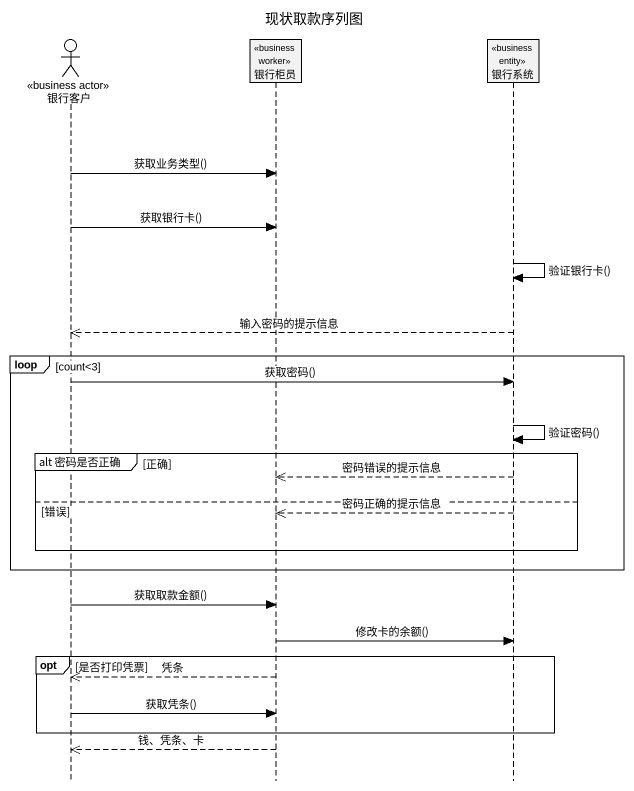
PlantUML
@startuml
title 现状取款序列图
hide footbox
actor 银行客户 <<business actor>>
participant 银行柜员 <<business worker>>
participant 银行系统 <<business entity>>

银行客户 -> 银行柜员 : 获取业务类型()
银行客户 -> 银行柜员 : 获取银行卡()
银行系统 -> 银行系统 : 验证银行卡()
银行系统 -->> 银行客户 : 输入密码的提示信息
loop count<3
  银行客户 -> 银行系统 : 获取密码()
  银行系统 -> 银行系统 : 验证密码()
  group alt 密码是否正确 [正确]
    银行系统 -->> 银行柜员 : 密码错误的提示信息
  else 错误
    银行系统 -->> 银行柜员 : 密码正确的提示信息
  end
end
银行客户 -> 银行柜员 : 获取取款金额()
银行柜员 -> 银行系统 : 修改卡的余额()
opt 是否打印凭票
  银行柜员 -->> 银行客户 : 凭条
  银行客户 -> 银行柜员 : 获取凭条()
end
银行柜员 -->> 银行客户 : 钱、凭条、卡
@enduml
